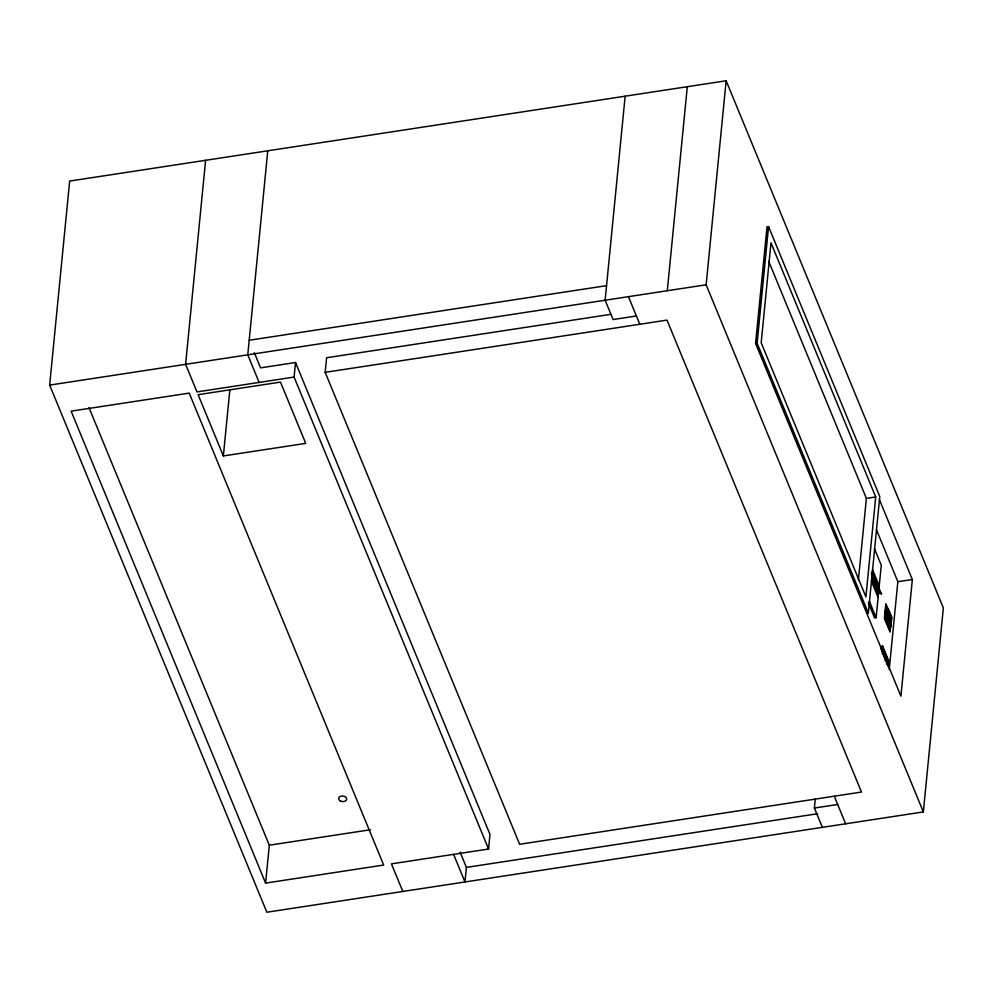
<?xml version="1.0" encoding="UTF-8"?>
<svg xmlns="http://www.w3.org/2000/svg" width="993" height="993" viewBox="0 0 993 993"><rect width="100%" height="100%" fill="white"/><g stroke="black" fill="none" stroke-linecap="round" stroke-linejoin="round"><path stroke-width="1.49" d="M49.65 385.098L69.659 181.074L726.144 80.768L943.35 607.902L923.341 811.926L266.856 912.232L49.65 385.098L706.135 284.792L726.144 80.768M205.613 160.295L185.604 364.319L196.986 391.925L294.089 377.079L295.529 362.507L260.563 367.857L254.307 352.676M223.363 455.948L198.116 394.68L280.473 382.106L305.72 443.374L223.363 455.948L229.793 390.398M267.762 150.799L247.766 354.824L259.136 382.429M265.59 883.1L71.124 411.152L189.216 393.116L383.67 865.052L265.59 883.1L269.302 845.204L89.022 407.689M325.17 372.338L667.011 320.106L861.477 792.042L519.637 844.273L325.17 372.338L326.598 357.765L610.695 314.359M460.144 852.217L466.4 867.398L464.972 881.97L453.602 854.365M402.81 891.466L391.441 863.86L488.556 849.027L489.983 834.455L295.529 362.507M625.143 96.197L605.134 300.221L613.103 319.547L636.401 315.985M667.296 290.726L687.293 86.701M879.401 499.616L912.344 579.552L900.912 696.143L755.574 343.429L767.006 226.838L768.557 226.603L879.773 496.525L868.354 613.103L866.79 613.351M868.354 613.103L757.125 343.193L768.557 226.603M822.353 827.355L814.384 808.041L815.241 799.303M858.399 579.887L866.392 498.387L768.731 261.358M875.714 496.959L865.921 596.917L761.184 342.746L770.99 242.801L875.714 496.959L866.392 498.387M868.316 602.739L874.572 617.919L876.136 617.671L881.275 565.216L874.448 548.657M880.803 649.124L881.076 646.331L882.64 646.095L888.772 661.003L888.226 666.588M882.082 651.693L882.64 646.095M882.318 653.965L882.901 647.908L888.325 661.053L887.879 665.595M885.669 618.155L886.588 608.821L888.139 608.585L891.788 617.41L890.87 626.744L889.318 626.98L885.669 618.155L887.233 617.907L888.139 608.585M888.834 620.191L887.196 616.219L887.444 613.6M890.547 623.319L889.84 630.518L884.788 618.242L886.054 605.283L891.217 617.472L890.696 622.723L887.965 616.107L888.487 610.856M889.418 616.554L889.579 620.575L887.767 616.156L887.99 613.823L889.418 616.554L887.084 616.914M890.051 621.531L890.436 617.596L888.251 612.296M886.476 664.317L886.774 661.288L882.442 650.775M890.932 623.343L890.076 632.082L884.391 618.291L885.818 603.719L891.515 617.509L891.217 620.426M889.219 669.605L897.846 581.65L876.397 529.592M249.193 340.251L606.574 285.649M755.574 343.429L757.125 343.193M871.854 571.968L881.511 593.963L878.619 592.25M887.196 616.219L887.965 616.107M890.436 617.596L891.217 617.472M886.774 661.288L888.325 661.053M269.302 845.204L370.526 829.738M814.384 808.041L837.695 804.479M466.4 867.398L817.661 813.726M897.846 581.65L912.344 579.552M881.511 593.963L878.706 591.443L871.308 573.507M872.425 569.361L879.239 585.92M871.581 577.876L878.408 594.435M887.233 617.907L890.87 626.744M871.295 580.88L878.11 597.438M869.309 601.113L876.136 617.671M883.311 651.756L884.428 654.461M882.765 652.724L885.595 661.412M706.135 284.792L923.341 811.926M628.445 296.659L639.815 324.264M834.281 796.2L845.651 823.805M294.089 377.079L488.556 849.027M340.351 800.979A4.059 2.805 5.6 0 0 346.706 799.241A4.059 2.805 5.6 0 0 340.959 796.15A4.059 2.805 5.6 0 0 340.351 800.979"/></g></svg>
